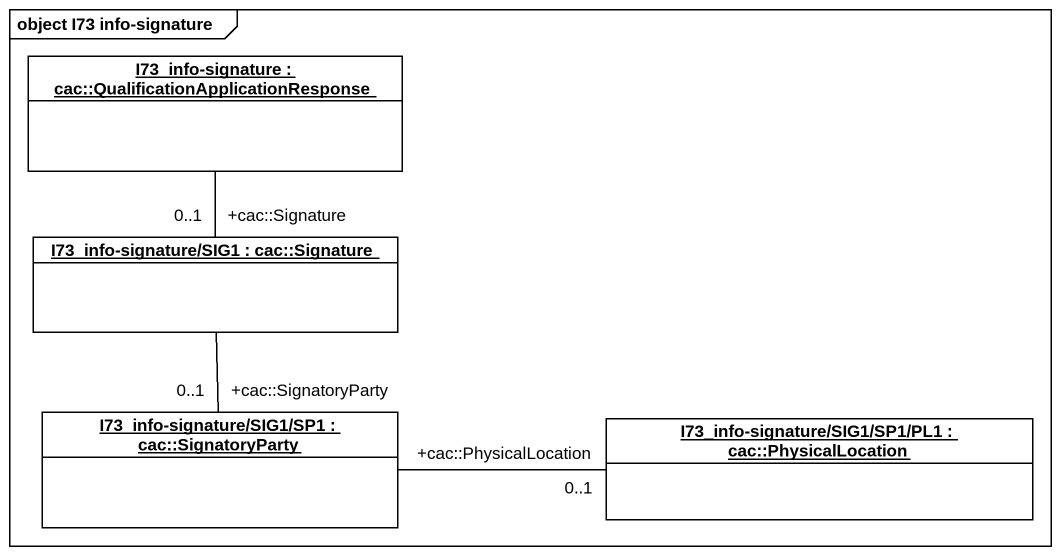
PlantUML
@startuml
mainframe object I73 info-signature
hide circle
hide empty members
object "I73_info-signature : cac::QualificationApplicationResponse" as I73_info_signature
object "I73_info-signature/SIG1 : cac::Signature" as I73_info_signature_SIG1
object "I73_info-signature/SIG1/SP1 : cac::SignatoryParty" as I73_info_signature_SIG1_SP1
object "I73_info-signature/SIG1/SP1/PL1 : cac::PhysicalLocation" as I73_info_signature_SIG1_SP1_2
I73_info_signature -- "+cac::Signature\n0..1" I73_info_signature_SIG1
I73_info_signature_SIG1 -- "+cac::SignatoryParty\n0..1" I73_info_signature_SIG1_SP1
I73_info_signature_SIG1_SP1 -right- "+cac::PhysicalLocation\n0..1" I73_info_signature_SIG1_SP1_2
@enduml
